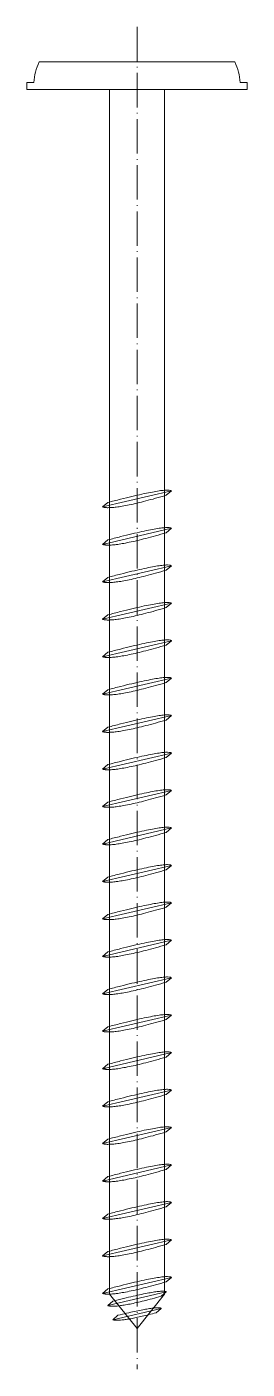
# Model space of a CAD drawing. Header units: metres. Extents: x -16 to 16, y -186 to 9.
import ezdxf

# ---------------------------------------------------------------- set-up
doc = ezdxf.new("R2010")
doc.units = ezdxf.units.M
doc.linetypes.add('MV_hartlijn_staal', pattern=[6.6, 5, -0.8, 0, -0.8])
doc.layers.add('A-DETL-GENF', color=92, linetype='Continuous', lineweight=18)

# ---------------------------------------------------------------- blocks, each defined once
blk = doc.blocks.new('28 schroeven 2D - Tellerkop-schroef 10_0x180mm-3218140-00_0 Basismaterialen')
at = {"layer": 'A-DETL-GENF', "linetype": 'MV_hartlijn_staal', "lineweight": 13}
blk.add_line((0, 9.1), (0, -185.9), dxfattribs=at)
at = {"layer": 'A-DETL-GENF', "lineweight": 5}
for p, q in [((-14.2, 4), (0, 4)), ((14.2, 4), (0, 4)), ((-16, 0), (-16, 1)), ((-16, 1), (-15, 1)), ((16, 1), (15, 1)), ((16, 0), (16, 1)), ((-16, 0), (16, 0)), ((-4, -3.55), (-4, -175)), ((4, -175), (4, -3.55)), ((5, -58.31), (-5, -60.64)), ((4.25, -58.95), (5, -58.31)), ((-5, -60.64), (-4.25, -60)), ((5, -63.75), (-5, -66.08)), ((4.25, -64.39), (5, -63.75)), ((-5, -66.08), (-4.25, -65.44)), ((5, -69.19), (-5, -71.52)), ((4.25, -69.83), (5, -69.19)), ((-5, -71.52), (-4.25, -70.88)), ((5, -74.63), (-5, -76.96)), ((4.25, -75.27), (5, -74.63)), ((-5, -76.96), (-4.25, -76.32)), ((5, -80.07), (-5, -82.4)), ((-5, -82.4), (-4.25, -81.76)), ((4.25, -80.71), (5, -80.07)), ((5, -85.52), (-5, -87.84)), ((4.25, -86.16), (5, -85.52)), ((-5, -87.84), (-4.25, -87.2)), ((5, -90.96), (-5, -93.28)), ((4.25, -91.6), (5, -90.96)), ((-5, -93.28), (-4.25, -92.64)), ((5, -96.4), (-5, -98.72)), ((4.25, -97.04), (5, -96.4)), ((-5, -98.72), (-4.25, -98.08)), ((5, -101.84), (-5, -104.17)), ((4.25, -102.48), (5, -101.84)), ((-5, -104.17), (-4.25, -103.53)), ((5, -107.28), (-5, -109.61)), ((-5, -109.61), (-4.25, -108.97)), ((4.25, -107.92), (5, -107.28)), ((5, -112.72), (-5, -115.05)), ((4.25, -113.36), (5, -112.72)), ((-5, -115.05), (-4.25, -114.41)), ((5, -118.16), (-5, -120.49)), ((4.25, -118.8), (5, -118.16)), ((-5, -120.49), (-4.25, -119.85)), ((5, -123.6), (-5, -125.93)), ((4.25, -124.24), (5, -123.6)), ((-5, -125.93), (-4.25, -125.29)), ((5, -129.04), (-5, -131.37)), ((4.25, -129.68), (5, -129.04)), ((-5, -131.37), (-4.25, -130.73)), ((5, -134.48), (-5, -136.81)), ((4.25, -135.12), (5, -134.48)), ((-5, -136.81), (-4.25, -136.17)), ((5, -139.92), (-5, -142.25)), ((4.25, -140.56), (5, -139.92)), ((-5, -142.25), (-4.25, -141.61)), ((5, -145.36), (-5, -147.69)), ((4.25, -146), (5, -145.36)), ((-5, -147.69), (-4.25, -147.05)), ((5, -150.8), (-5, -153.13)), ((4.25, -151.44), (5, -150.8)), ((-5, -153.13), (-4.25, -152.49)), ((5, -156.24), (-5, -158.57)), ((-5, -158.57), (-4.25, -157.93)), ((4.25, -156.88), (5, -156.24)), ((5, -161.68), (-5, -164.01)), ((4.25, -162.32), (5, -161.68)), ((-5, -164.01), (-4.25, -163.37)), ((5, -167.13), (-5, -169.45)), ((4.25, -167.77), (5, -167.13)), ((-5, -169.45), (-4.25, -168.81)), ((5, -172.57), (-5, -174.89)), ((4.25, -173.21), (5, -172.57)), ((-5, -174.89), (-4.25, -174.25)), ((4.26, -174.67), (-4.26, -176.66)), ((-4, -175), (0, -180)), ((0, -180), (4, -175)), ((3.51, -175.31), (4.26, -174.67)), ((-4.26, -176.66), (-3.51, -176.02)), ((3.52, -177.07), (-3.52, -178.71)), ((2.77, -177.71), (3.52, -177.07)), ((-3.52, -178.71), (-2.77, -178.07))]:
    blk.add_line(p, q, dxfattribs=at)
at = {"layer": 'A-DETL-GENF'}
for p, q in [((-4, -3.55), (-4, 0)), ((4, -3.55), (4, 0))]:
    blk.add_line(p, q, dxfattribs=at)
at = {"layer": 'A-DETL-GENF', "lineweight": 5}
for centre, start, end in [((-6.79, 0.41), 154.1259, 175.8741), ((6.79, 0.41), 4.1259, 25.8741)]:
    blk.add_arc(centre, 8.23, start, end, dxfattribs=at)
for points in [[(-4.25, -60), (4.37, -57.74), (5, -58.31)], [(-5, -60.64), (-3.5, -61.2), (4.25, -58.95)], [(-4.25, -65.44), (4.37, -63.18), (5, -63.75)], [(-5, -66.08), (-3.5, -66.64), (4.25, -64.39)], [(-5, -71.52), (-3.5, -72.08), (4.25, -69.83)], [(-4.25, -70.88), (4.37, -68.62), (5, -69.19)], [(-5, -76.96), (-3.5, -77.52), (4.25, -75.27)], [(-4.25, -76.32), (4.37, -74.06), (5, -74.63)], [(-5, -82.4), (-3.5, -82.96), (4.25, -80.71)], [(-4.25, -81.76), (4.37, -79.5), (5, -80.07)], [(-4.25, -87.2), (4.37, -84.94), (5, -85.52)], [(-5, -87.84), (-3.5, -88.4), (4.25, -86.16)], [(-5, -93.28), (-3.5, -93.84), (4.25, -91.6)], [(-4.25, -92.64), (4.37, -90.38), (5, -90.96)], [(-5, -98.72), (-3.5, -99.28), (4.25, -97.04)], [(-4.25, -98.08), (4.37, -95.82), (5, -96.4)], [(-5, -104.17), (-3.5, -104.72), (4.25, -102.48)], [(-4.25, -103.53), (4.37, -101.26), (5, -101.84)], [(-4.25, -108.97), (4.37, -106.7), (5, -107.28)], [(-5, -109.61), (-3.5, -110.17), (4.25, -107.92)], [(-4.25, -114.41), (4.37, -112.15), (5, -112.72)], [(-5, -115.05), (-3.5, -115.61), (4.25, -113.36)], [(-5, -120.49), (-3.5, -121.05), (4.25, -118.8)], [(-4.25, -119.85), (4.37, -117.59), (5, -118.16)], [(-5, -125.93), (-3.5, -126.49), (4.25, -124.24)], [(-4.25, -125.29), (4.37, -123.03), (5, -123.6)], [(-5, -131.37), (-3.5, -131.93), (4.25, -129.68)], [(-4.25, -130.73), (4.37, -128.47), (5, -129.04)], [(-4.25, -136.17), (4.37, -133.91), (5, -134.48)], [(-5, -136.81), (-3.5, -137.37), (4.25, -135.12)], [(-4.25, -141.61), (4.37, -139.35), (5, -139.92)], [(-5, -142.25), (-3.5, -142.81), (4.25, -140.56)], [(-5, -147.69), (-3.5, -148.25), (4.25, -146)], [(-4.25, -147.05), (4.37, -144.79), (5, -145.36)], [(-5, -153.13), (-3.5, -153.69), (4.25, -151.44)], [(-4.25, -152.49), (4.37, -150.23), (5, -150.8)], [(-5, -158.57), (-3.5, -159.13), (4.25, -156.88)], [(-4.25, -157.93), (4.37, -155.67), (5, -156.24)], [(-4.25, -163.37), (4.37, -161.11), (5, -161.68)], [(-5, -164.01), (-3.5, -164.57), (4.25, -162.32)], [(-4.25, -168.81), (4.37, -166.55), (5, -167.13)], [(-5, -169.45), (-3.5, -170.01), (4.25, -167.77)], [(-5, -174.89), (-3.5, -175.45), (4.25, -173.21)], [(-4.25, -174.25), (4.37, -171.99), (5, -172.57)], [(-4.26, -176.66), (-3.01, -177.14), (3.51, -175.31)], [(-3.51, -176.02), (3.73, -174.19), (4.26, -174.67)], [(-2.77, -178.07), (3.1, -176.67), (3.52, -177.07)], [(-3.52, -178.71), (-2.51, -179.11), (2.77, -177.71)]]:
    blk.add_open_spline(points, degree=2, dxfattribs=at)

msp = doc.modelspace()

# ---------------------------------------------------------------- block references
msp.add_blockref('28 schroeven 2D - Tellerkop-schroef 10_0x180mm-3218140-00_0 Basismaterialen', (0, 0))

doc.saveas('drawing.dxf')
